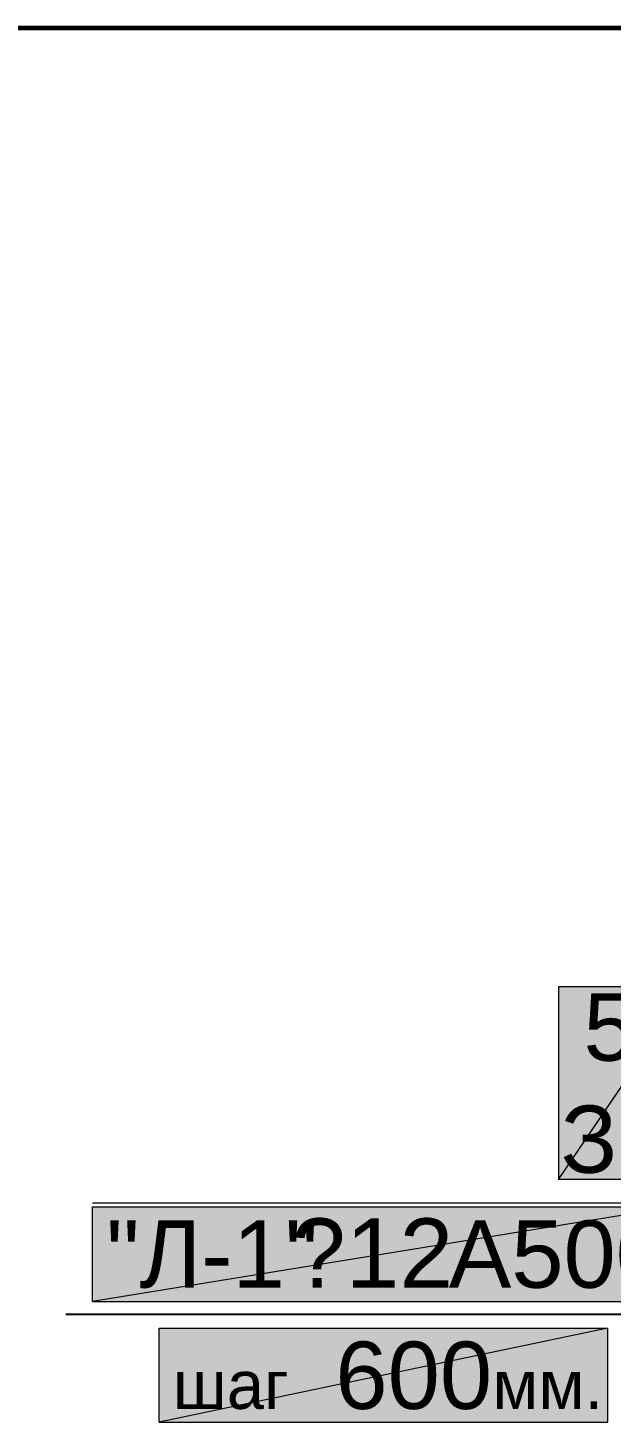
# Model space of a CAD drawing. Extents: x 0 to 420, y 0 to 297.
# Drawn here: x 141.5 to 163.2, y 240 to 292.1 of the extents above; entities that cross this region are included whole.
import ezdxf

# ---------------------------------------------------------------- set-up
doc = ezdxf.new("R2010")
doc.units = 0
doc.linetypes.add('TEYPDFCAD_CENTER', pattern=[20, 12, -3, 2, -3])
for name, color, linetype in [('PDF_ОСИ', 7, 'Continuous'), ('TEY_REVIEW_AXIS', 7, 'Continuous'), ('TEY_REVIEW_LEADER', 7, 'Continuous')]:
    doc.layers.add(name, color=color, linetype=linetype)
doc.styles.add('TEYPDFCAD_TEXT', font='arial.ttf')

# ---------------------------------------------------------------- blocks, each defined once
blk = doc.blocks.new('TEY_AXIS')
at = {"layer": 'PDF_ОСИ', "linetype": 'TEYPDFCAD_CENTER', "lineweight": 9}
blk.add_line((0, 0), (1, 0), dxfattribs=at)

msp = doc.modelspace()

# ---------------------------------------------------------------- hatches: boundary and pattern name
at = {"true_color": 0xffffff}
h = msp.add_hatch(color=0, dxfattribs=at)
h.paths.add_polyline_path([(161.226, 256.455), (161.226, 249.28), (166.095, 256.455)])
h.paths.add_polyline_path([(161.226, 249.28), (166.095, 256.455), (166.095, 249.28)])
h = msp.add_hatch(color=0, dxfattribs=at)
h.paths.add_polyline_path([(143.891, 248.264), (165.544, 248.264), (143.891, 244.75)])
h.paths.add_polyline_path([(165.544, 248.264), (143.891, 244.75), (165.544, 244.75)])
h = msp.add_hatch(color=0, dxfattribs=at)
h.paths.add_polyline_path([(146.368, 243.755), (163.068, 243.755), (146.368, 240.263)])
h.paths.add_polyline_path([(163.068, 243.755), (146.368, 240.263), (163.068, 240.263)])

# ---------------------------------------------------------------- linework, layer by layer
at = {"color": 0, "lineweight": 0, "true_color": 0xffffff}
for points in [[(161.226, 256.455), (161.226, 249.28), (166.095, 256.455)], [(161.226, 249.28), (166.095, 256.455), (166.095, 249.28)]]:
    msp.add_lwpolyline(points, close=True, dxfattribs=at)
at = {"layer": 'TEY_REVIEW_AXIS', "color": 7, "lineweight": 25}
msp.add_line((166.539, 244.263), (142.896, 244.263), dxfattribs=at)
at = {"layer": 'TEY_REVIEW_AXIS', "color": 0, "lineweight": 0, "true_color": 0xffffff}
msp.add_line((143.891, 244.75), (165.544, 244.75), dxfattribs=at)
at = {"layer": 'TEY_REVIEW_AXIS', "lineweight": 60}
msp.add_lwpolyline([(20.108, 5.144), (415.078, 5.144), (415.078, 292.121), (20.108, 292.121)], close=True, dxfattribs=at)
at = {"layer": 'TEY_REVIEW_AXIS', "color": 0, "lineweight": 0, "true_color": 0xffffff}
for points in [[(143.891, 248.264), (165.544, 248.264), (143.891, 244.75)], [(165.544, 248.264), (143.891, 244.75), (165.544, 244.75)]]:
    msp.add_lwpolyline(points, close=True, dxfattribs=at)
at = {"layer": 'TEY_REVIEW_LEADER', "color": 0, "lineweight": 0, "true_color": 0xffffff}
msp.add_line((146.368, 240.263), (163.068, 240.263), dxfattribs=at)
for points in [[(146.368, 243.755), (163.068, 243.755), (146.368, 240.263)], [(163.068, 243.755), (146.368, 240.263), (163.068, 240.263)]]:
    msp.add_lwpolyline(points, close=True, dxfattribs=at)

# ---------------------------------------------------------------- block references
at = {"layer": 'PDF_ОСИ', "xscale": 86.78333333333333}
msp.add_blockref('TEY_AXIS', (143.891, 248.412), dxfattribs=at)

# ---------------------------------------------------------------- texts
at = {"color": 7, "style": 'TEYPDFCAD_TEXT'}
for s, height, p in [('50', 2.5017, (162.158, 253.704)), ('\ue71212', 2.5786, (151.307, 245.258)), ('А500С', 2.5017, (157.144, 245.258)), ('600', 2.5035, (152.926, 240.75))]:
    msp.add_text(s, height=height, dxfattribs=at).set_placement(p)
at = {"layer": 'TEY_REVIEW_LEADER', "color": 7, "style": 'TEYPDFCAD_TEXT'}
for s, height, p in [('З.ш.', 2.5017, (161.311, 249.534)), ('"Л-1"', 2.5035, (144.399, 245.258)), ('шаг', 1.7923, (146.875, 240.75)), ('мм.', 1.7905, (158.762, 240.75))]:
    msp.add_text(s, height=height, dxfattribs=at).set_placement(p)

doc.saveas('drawing.dxf')
